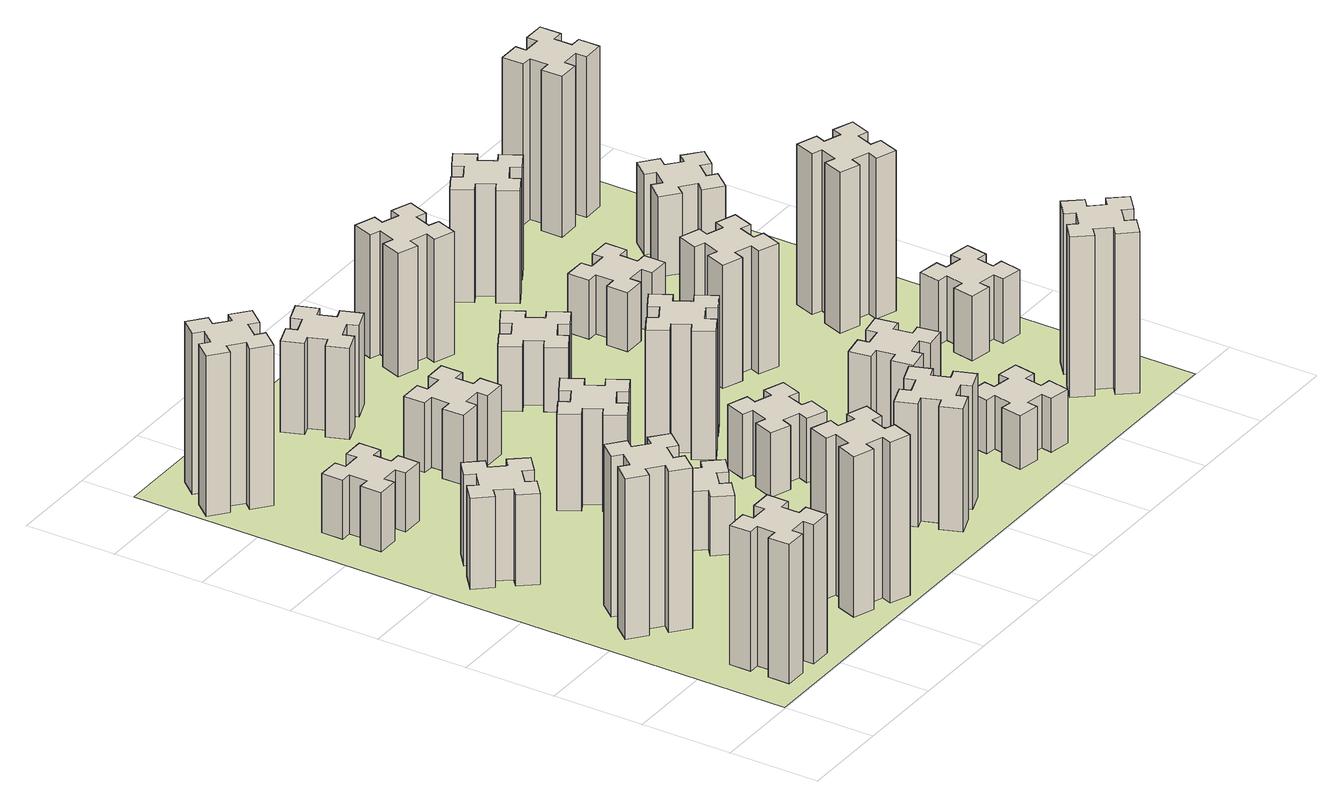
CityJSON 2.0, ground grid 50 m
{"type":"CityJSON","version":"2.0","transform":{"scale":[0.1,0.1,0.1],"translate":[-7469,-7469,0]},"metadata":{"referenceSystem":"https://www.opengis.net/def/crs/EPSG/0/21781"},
"CityObjects":{
"building1":{"type":"Building","attributes":{"class":"1000","function":"1000","usage":"1000","yearOfConstruction":2016,"roofType":"1000","measuredHeight":78,"storeysAboveGround":30,"storeysBelowGround":0},"geometry":[{"type":"Solid","lod":"1","boundaries":[[[[0,1,2,3,4,5,6,7,8,9,10,11,12,13,14,15,16,17,18,19]],[[17,16,20,21]],[[16,15,22,20]],[[15,14,23,22]],[[14,13,24,23]],[[13,12,25,24]],[[12,11,26,25]],[[11,10,27,26]],[[10,9,28,27]],[[9,8,29,28]],[[8,7,30,29]],[[7,6,31,30]],[[6,5,32,31]],[[5,4,33,32]],[[4,3,34,33]],[[3,2,35,34]],[[2,1,36,35]],[[1,0,37,36]],[[0,19,38,37]],[[19,18,39,38]],[[18,17,21,39]],[[24,25,26,27,28,29,30,31,32,33,34,35,36,37,38,39,21,20,22,23]]]]}]},
"building2":{"type":"Building","attributes":{"class":"1000","function":"1000","usage":"1000","yearOfConstruction":2016,"roofType":"1000","measuredHeight":90,"storeysAboveGround":30,"storeysBelowGround":0},"geometry":[{"type":"Solid","lod":"1","boundaries":[[[[40,41,42,43,44,45,46,47,48,49,50,51,52,53,54,55,56,57,58,59]],[[57,56,60,61]],[[56,55,62,60]],[[55,54,63,62]],[[54,53,64,63]],[[53,52,65,64]],[[52,51,66,65]],[[51,50,67,66]],[[50,49,68,67]],[[49,48,69,68]],[[48,47,70,69]],[[47,46,71,70]],[[46,45,72,71]],[[45,44,73,72]],[[44,43,74,73]],[[43,42,75,74]],[[42,41,76,75]],[[41,40,77,76]],[[40,59,78,77]],[[59,58,79,78]],[[58,57,61,79]],[[64,65,66,67,68,69,70,71,72,73,74,75,76,77,78,79,61,60,62,63]]]]}]},
"building3":{"type":"Building","attributes":{"class":"1000","function":"1000","usage":"1000","yearOfConstruction":2016,"roofType":"1000","measuredHeight":51,"storeysAboveGround":30,"storeysBelowGround":0},"geometry":[{"type":"Solid","lod":"1","boundaries":[[[[80,81,82,83,84,85,86,87,88,89,90,91,92,93,94,95,96,97,98,99]],[[97,96,100,101]],[[96,95,102,100]],[[95,94,103,102]],[[94,93,104,103]],[[93,92,105,104]],[[92,91,106,105]],[[91,90,107,106]],[[90,89,108,107]],[[89,88,109,108]],[[88,87,110,109]],[[87,86,111,110]],[[86,85,112,111]],[[85,84,113,112]],[[84,83,114,113]],[[83,82,115,114]],[[82,81,116,115]],[[81,80,117,116]],[[80,99,118,117]],[[99,98,119,118]],[[98,97,101,119]],[[104,105,106,107,108,109,110,111,112,113,114,115,116,117,118,119,101,100,102,103]]]]}]},
"building4":{"type":"Building","attributes":{"class":"1000","function":"1000","usage":"1000","yearOfConstruction":2016,"roofType":"1000","measuredHeight":33,"storeysAboveGround":30,"storeysBelowGround":0},"geometry":[{"type":"Solid","lod":"1","boundaries":[[[[120,121,122,123,124,125,126,127,128,129,130,131,132,133,134,135,136,137,138,139]],[[137,136,140,141]],[[136,135,142,140]],[[135,134,143,142]],[[134,133,144,143]],[[133,132,145,144]],[[132,131,146,145]],[[131,130,147,146]],[[130,129,148,147]],[[129,128,149,148]],[[128,127,150,149]],[[127,126,151,150]],[[126,125,152,151]],[[125,124,153,152]],[[124,123,154,153]],[[123,122,155,154]],[[122,121,156,155]],[[121,120,157,156]],[[120,139,158,157]],[[139,138,159,158]],[[138,137,141,159]],[[144,145,146,147,148,149,150,151,152,153,154,155,156,157,158,159,141,140,142,143]]]]}]},
"building5":{"type":"Building","attributes":{"class":"1000","function":"1000","usage":"1000","yearOfConstruction":2016,"roofType":"1000","measuredHeight":90,"storeysAboveGround":30,"storeysBelowGround":0},"geometry":[{"type":"Solid","lod":"1","boundaries":[[[[160,161,162,163,164,165,166,167,168,169,170,171,172,173,174,175,176,177,178,179]],[[177,176,180,181]],[[176,175,182,180]],[[175,174,183,182]],[[174,173,184,183]],[[173,172,185,184]],[[172,171,186,185]],[[171,170,187,186]],[[170,169,188,187]],[[169,168,189,188]],[[168,167,190,189]],[[167,166,191,190]],[[166,165,192,191]],[[165,164,193,192]],[[164,163,194,193]],[[163,162,195,194]],[[162,161,196,195]],[[161,160,197,196]],[[160,179,198,197]],[[179,178,199,198]],[[178,177,181,199]],[[184,185,186,187,188,189,190,191,192,193,194,195,196,197,198,199,181,180,182,183]]]]}]},
"building6":{"type":"Building","attributes":{"class":"1000","function":"1000","usage":"1000","yearOfConstruction":2016,"roofType":"1000","measuredHeight":90,"storeysAboveGround":30,"storeysBelowGround":0},"geometry":[{"type":"Solid","lod":"1","boundaries":[[[[200,201,202,203,204,205,206,207,208,209,210,211,212,213,214,215,216,217,218,219]],[[217,216,220,221]],[[216,215,222,220]],[[215,214,223,222]],[[214,213,224,223]],[[213,212,225,224]],[[212,211,226,225]],[[211,210,227,226]],[[210,209,228,227]],[[209,208,229,228]],[[208,207,230,229]],[[207,206,231,230]],[[206,205,232,231]],[[205,204,233,232]],[[204,203,234,233]],[[203,202,235,234]],[[202,201,236,235]],[[201,200,237,236]],[[200,219,238,237]],[[219,218,239,238]],[[218,217,221,239]],[[224,225,226,227,228,229,230,231,232,233,234,235,236,237,238,239,221,220,222,223]]]]}]},
"building7":{"type":"Building","attributes":{"class":"1000","function":"1000","usage":"1000","yearOfConstruction":2016,"roofType":"1000","measuredHeight":33,"storeysAboveGround":30,"storeysBelowGround":0},"geometry":[{"type":"Solid","lod":"1","boundaries":[[[[240,241,242,243,244,245,246,247,248,249,250,251,252,253,254,255,256,257,258,259]],[[257,256,260,261]],[[256,255,262,260]],[[255,254,263,262]],[[254,253,264,263]],[[253,252,265,264]],[[252,251,266,265]],[[251,250,267,266]],[[250,249,268,267]],[[249,248,269,268]],[[248,247,270,269]],[[247,246,271,270]],[[246,245,272,271]],[[245,244,273,272]],[[244,243,274,273]],[[243,242,275,274]],[[242,241,276,275]],[[241,240,277,276]],[[240,259,278,277]],[[259,258,279,278]],[[258,257,261,279]],[[264,265,266,267,268,269,270,271,272,273,274,275,276,277,278,279,261,260,262,263]]]]}]},
"building8":{"type":"Building","attributes":{"class":"1000","function":"1000","usage":"1000","yearOfConstruction":2016,"roofType":"1000","measuredHeight":54,"storeysAboveGround":30,"storeysBelowGround":0},"geometry":[{"type":"Solid","lod":"1","boundaries":[[[[280,281,282,283,284,285,286,287,288,289,290,291,292,293,294,295,296,297,298,299]],[[297,296,300,301]],[[296,295,302,300]],[[295,294,303,302]],[[294,293,304,303]],[[293,292,305,304]],[[292,291,306,305]],[[291,290,307,306]],[[290,289,308,307]],[[289,288,309,308]],[[288,287,310,309]],[[287,286,311,310]],[[286,285,312,311]],[[285,284,313,312]],[[284,283,314,313]],[[283,282,315,314]],[[282,281,316,315]],[[281,280,317,316]],[[280,299,318,317]],[[299,298,319,318]],[[298,297,301,319]],[[304,305,306,307,308,309,310,311,312,313,314,315,316,317,318,319,301,300,302,303]]]]}]},
"building9":{"type":"Building","attributes":{"class":"1000","function":"1000","usage":"1000","yearOfConstruction":2016,"roofType":"1000","measuredHeight":39,"storeysAboveGround":30,"storeysBelowGround":0},"geometry":[{"type":"Solid","lod":"1","boundaries":[[[[320,321,322,323,324,325,326,327,328,329,330,331,332,333,334,335,336,337,338,339]],[[337,336,340,341]],[[336,335,342,340]],[[335,334,343,342]],[[334,333,344,343]],[[333,332,345,344]],[[332,331,346,345]],[[331,330,347,346]],[[330,329,348,347]],[[329,328,349,348]],[[328,327,350,349]],[[327,326,351,350]],[[326,325,352,351]],[[325,324,353,352]],[[324,323,354,353]],[[323,322,355,354]],[[322,321,356,355]],[[321,320,357,356]],[[320,339,358,357]],[[339,338,359,358]],[[338,337,341,359]],[[344,345,346,347,348,349,350,351,352,353,354,355,356,357,358,359,341,340,342,343]]]]}]},
"building10":{"type":"Building","attributes":{"class":"1000","function":"1000","usage":"1000","yearOfConstruction":2016,"roofType":"1000","measuredHeight":69,"storeysAboveGround":30,"storeysBelowGround":0},"geometry":[{"type":"Solid","lod":"1","boundaries":[[[[360,361,362,363,364,365,366,367,368,369,370,371,372,373,374,375,376,377,378,379]],[[377,376,380,381]],[[376,375,382,380]],[[375,374,383,382]],[[374,373,384,383]],[[373,372,385,384]],[[372,371,386,385]],[[371,370,387,386]],[[370,369,388,387]],[[369,368,389,388]],[[368,367,390,389]],[[367,366,391,390]],[[366,365,392,391]],[[365,364,393,392]],[[364,363,394,393]],[[363,362,395,394]],[[362,361,396,395]],[[361,360,397,396]],[[360,379,398,397]],[[379,378,399,398]],[[378,377,381,399]],[[384,385,386,387,388,389,390,391,392,393,394,395,396,397,398,399,381,380,382,383]]]]}]},
"building11":{"type":"Building","attributes":{"class":"1000","function":"1000","usage":"1000","yearOfConstruction":2016,"roofType":"1000","measuredHeight":51,"storeysAboveGround":30,"storeysBelowGround":0},"geometry":[{"type":"Solid","lod":"1","boundaries":[[[[400,401,402,403,404,405,406,407,408,409,410,411,412,413,414,415,416,417,418,419]],[[417,416,420,421]],[[416,415,422,420]],[[415,414,423,422]],[[414,413,424,423]],[[413,412,425,424]],[[412,411,426,425]],[[411,410,427,426]],[[410,409,428,427]],[[409,408,429,428]],[[408,407,430,429]],[[407,406,431,430]],[[406,405,432,431]],[[405,404,433,432]],[[404,403,434,433]],[[403,402,435,434]],[[402,401,436,435]],[[401,400,437,436]],[[400,419,438,437]],[[419,418,439,438]],[[418,417,421,439]],[[424,425,426,427,428,429,430,431,432,433,434,435,436,437,438,439,421,420,422,423]]]]}]},
"building12":{"type":"Building","attributes":{"class":"1000","function":"1000","usage":"1000","yearOfConstruction":2016,"roofType":"1000","measuredHeight":36,"storeysAboveGround":30,"storeysBelowGround":0},"geometry":[{"type":"Solid","lod":"1","boundaries":[[[[440,441,442,443,444,445,446,447,448,449,450,451,452,453,454,455,456,457,458,459]],[[457,456,460,461]],[[456,455,462,460]],[[455,454,463,462]],[[454,453,464,463]],[[453,452,465,464]],[[452,451,466,465]],[[451,450,467,466]],[[450,449,468,467]],[[449,448,469,468]],[[448,447,470,469]],[[447,446,471,470]],[[446,445,472,471]],[[445,444,473,472]],[[444,443,474,473]],[[443,442,475,474]],[[442,441,476,475]],[[441,440,477,476]],[[440,459,478,477]],[[459,458,479,478]],[[458,457,461,479]],[[464,465,466,467,468,469,470,471,472,473,474,475,476,477,478,479,461,460,462,463]]]]}]},
"building13":{"type":"Building","attributes":{"class":"1000","function":"1000","usage":"1000","yearOfConstruction":2016,"roofType":"1000","measuredHeight":72,"storeysAboveGround":30,"storeysBelowGround":0},"geometry":[{"type":"Solid","lod":"1","boundaries":[[[[480,481,482,483,484,485,486,487,488,489,490,491,492,493,494,495,496,497,498,499]],[[497,496,500,501]],[[496,495,502,500]],[[495,494,503,502]],[[494,493,504,503]],[[493,492,505,504]],[[492,491,506,505]],[[491,490,507,506]],[[490,489,508,507]],[[489,488,509,508]],[[488,487,510,509]],[[487,486,511,510]],[[486,485,512,511]],[[485,484,513,512]],[[484,483,514,513]],[[483,482,515,514]],[[482,481,516,515]],[[481,480,517,516]],[[480,499,518,517]],[[499,498,519,518]],[[498,497,501,519]],[[504,505,506,507,508,509,510,511,512,513,514,515,516,517,518,519,501,500,502,503]]]]}]},
"building14":{"type":"Building","attributes":{"class":"1000","function":"1000","usage":"1000","yearOfConstruction":2016,"roofType":"1000","measuredHeight":36,"storeysAboveGround":30,"storeysBelowGround":0},"geometry":[{"type":"Solid","lod":"1","boundaries":[[[[520,521,522,523,524,525,526,527,528,529,530,531,532,533,534,535,536,537,538,539]],[[537,536,540,541]],[[536,535,542,540]],[[535,534,543,542]],[[534,533,544,543]],[[533,532,545,544]],[[532,531,546,545]],[[531,530,547,546]],[[530,529,548,547]],[[529,528,549,548]],[[528,527,550,549]],[[527,526,551,550]],[[526,525,552,551]],[[525,524,553,552]],[[524,523,554,553]],[[523,522,555,554]],[[522,521,556,555]],[[521,520,557,556]],[[520,539,558,557]],[[539,538,559,558]],[[538,537,541,559]],[[544,545,546,547,548,549,550,551,552,553,554,555,556,557,558,559,541,540,542,543]]]]}]},
"building15":{"type":"Building","attributes":{"class":"1000","function":"1000","usage":"1000","yearOfConstruction":2016,"roofType":"1000","measuredHeight":30,"storeysAboveGround":30,"storeysBelowGround":0},"geometry":[{"type":"Solid","lod":"1","boundaries":[[[[560,561,562,563,564,565,566,567,568,569,570,571,572,573,574,575,576,577,578,579]],[[577,576,580,581]],[[576,575,582,580]],[[575,574,583,582]],[[574,573,584,583]],[[573,572,585,584]],[[572,571,586,585]],[[571,570,587,586]],[[570,569,588,587]],[[569,568,589,588]],[[568,567,590,589]],[[567,566,591,590]],[[566,565,592,591]],[[565,564,593,592]],[[564,563,594,593]],[[563,562,595,594]],[[562,561,596,595]],[[561,560,597,596]],[[560,579,598,597]],[[579,578,599,598]],[[578,577,581,599]],[[584,585,586,587,588,589,590,591,592,593,594,595,596,597,598,599,581,580,582,583]]]]}]},
"building16":{"type":"Building","attributes":{"class":"1000","function":"1000","usage":"1000","yearOfConstruction":2016,"roofType":"1000","measuredHeight":69,"storeysAboveGround":30,"storeysBelowGround":0},"geometry":[{"type":"Solid","lod":"1","boundaries":[[[[600,601,602,603,604,605,606,607,608,609,610,611,612,613,614,615,616,617,618,619]],[[617,616,620,621]],[[616,615,622,620]],[[615,614,623,622]],[[614,613,624,623]],[[613,612,625,624]],[[612,611,626,625]],[[611,610,627,626]],[[610,609,628,627]],[[609,608,629,628]],[[608,607,630,629]],[[607,606,631,630]],[[606,605,632,631]],[[605,604,633,632]],[[604,603,634,633]],[[603,602,635,634]],[[602,601,636,635]],[[601,600,637,636]],[[600,619,638,637]],[[619,618,639,638]],[[618,617,621,639]],[[624,625,626,627,628,629,630,631,632,633,634,635,636,637,638,639,621,620,622,623]]]]}]},
"building17":{"type":"Building","attributes":{"class":"1000","function":"1000","usage":"1000","yearOfConstruction":2016,"roofType":"1000","measuredHeight":42,"storeysAboveGround":30,"storeysBelowGround":0},"geometry":[{"type":"Solid","lod":"1","boundaries":[[[[640,641,642,643,644,645,646,647,648,649,650,651,652,653,654,655,656,657,658,659]],[[657,656,660,661]],[[656,655,662,660]],[[655,654,663,662]],[[654,653,664,663]],[[653,652,665,664]],[[652,651,666,665]],[[651,650,667,666]],[[650,649,668,667]],[[649,648,669,668]],[[648,647,670,669]],[[647,646,671,670]],[[646,645,672,671]],[[645,644,673,672]],[[644,643,674,673]],[[643,642,675,674]],[[642,641,676,675]],[[641,640,677,676]],[[640,659,678,677]],[[659,658,679,678]],[[658,657,661,679]],[[664,665,666,667,668,669,670,671,672,673,674,675,676,677,678,679,661,660,662,663]]]]}]},
"building18":{"type":"Building","attributes":{"class":"1000","function":"1000","usage":"1000","yearOfConstruction":2016,"roofType":"1000","measuredHeight":69,"storeysAboveGround":30,"storeysBelowGround":0},"geometry":[{"type":"Solid","lod":"1","boundaries":[[[[680,681,682,683,684,685,686,687,688,689,690,691,692,693,694,695,696,697,698,699]],[[697,696,700,701]],[[696,695,702,700]],[[695,694,703,702]],[[694,693,704,703]],[[693,692,705,704]],[[692,691,706,705]],[[691,690,707,706]],[[690,689,708,707]],[[689,688,709,708]],[[688,687,710,709]],[[687,686,711,710]],[[686,685,712,711]],[[685,684,713,712]],[[684,683,714,713]],[[683,682,715,714]],[[682,681,716,715]],[[681,680,717,716]],[[680,699,718,717]],[[699,698,719,718]],[[698,697,701,719]],[[704,705,706,707,708,709,710,711,712,713,714,715,716,717,718,719,701,700,702,703]]]]}]},
"building19":{"type":"Building","attributes":{"class":"1000","function":"1000","usage":"1000","yearOfConstruction":2016,"roofType":"1000","measuredHeight":33,"storeysAboveGround":30,"storeysBelowGround":0},"geometry":[{"type":"Solid","lod":"1","boundaries":[[[[720,721,722,723,724,725,726,727,728,729,730,731,732,733,734,735,736,737,738,739]],[[737,736,740,741]],[[736,735,742,740]],[[735,734,743,742]],[[734,733,744,743]],[[733,732,745,744]],[[732,731,746,745]],[[731,730,747,746]],[[730,729,748,747]],[[729,728,749,748]],[[728,727,750,749]],[[727,726,751,750]],[[726,725,752,751]],[[725,724,753,752]],[[724,723,754,753]],[[723,722,755,754]],[[722,721,756,755]],[[721,720,757,756]],[[720,739,758,757]],[[739,738,759,758]],[[738,737,741,759]],[[744,745,746,747,748,749,750,751,752,753,754,755,756,757,758,759,741,740,742,743]]]]}]},
"building20":{"type":"Building","attributes":{"class":"1000","function":"1000","usage":"1000","yearOfConstruction":2016,"roofType":"1000","measuredHeight":90,"storeysAboveGround":30,"storeysBelowGround":0},"geometry":[{"type":"Solid","lod":"1","boundaries":[[[[760,761,762,763,764,765,766,767,768,769,770,771,772,773,774,775,776,777,778,779]],[[777,776,780,781]],[[776,775,782,780]],[[775,774,783,782]],[[774,773,784,783]],[[773,772,785,784]],[[772,771,786,785]],[[771,770,787,786]],[[770,769,788,787]],[[769,768,789,788]],[[768,767,790,789]],[[767,766,791,790]],[[766,765,792,791]],[[765,764,793,792]],[[764,763,794,793]],[[763,762,795,794]],[[762,761,796,795]],[[761,760,797,796]],[[760,779,798,797]],[[779,778,799,798]],[[778,777,781,799]],[[784,785,786,787,788,789,790,791,792,793,794,795,796,797,798,799,781,780,782,783]]]]}]},
"building21":{"type":"Building","attributes":{"class":"1000","function":"1000","usage":"1000","yearOfConstruction":2016,"roofType":"1000","measuredHeight":63,"storeysAboveGround":30,"storeysBelowGround":0},"geometry":[{"type":"Solid","lod":"1","boundaries":[[[[800,801,802,803,804,805,806,807,808,809,810,811,812,813,814,815,816,817,818,819]],[[817,816,820,821]],[[816,815,822,820]],[[815,814,823,822]],[[814,813,824,823]],[[813,812,825,824]],[[812,811,826,825]],[[811,810,827,826]],[[810,809,828,827]],[[809,808,829,828]],[[808,807,830,829]],[[807,806,831,830]],[[806,805,832,831]],[[805,804,833,832]],[[804,803,834,833]],[[803,802,835,834]],[[802,801,836,835]],[[801,800,837,836]],[[800,819,838,837]],[[819,818,839,838]],[[818,817,821,839]],[[824,825,826,827,828,829,830,831,832,833,834,835,836,837,838,839,821,820,822,823]]]]}]},
"building22":{"type":"Building","attributes":{"class":"1000","function":"1000","usage":"1000","yearOfConstruction":2016,"roofType":"1000","measuredHeight":36,"storeysAboveGround":30,"storeysBelowGround":0},"geometry":[{"type":"Solid","lod":"1","boundaries":[[[[840,841,842,843,844,845,846,847,848,849,850,851,852,853,854,855,856,857,858,859]],[[857,856,860,861]],[[856,855,862,860]],[[855,854,863,862]],[[854,853,864,863]],[[853,852,865,864]],[[852,851,866,865]],[[851,850,867,866]],[[850,849,868,867]],[[849,848,869,868]],[[848,847,870,869]],[[847,846,871,870]],[[846,845,872,871]],[[845,844,873,872]],[[844,843,874,873]],[[843,842,875,874]],[[842,841,876,875]],[[841,840,877,876]],[[840,859,878,877]],[[859,858,879,878]],[[858,857,861,879]],[[864,865,866,867,868,869,870,871,872,873,874,875,876,877,878,879,861,860,862,863]]]]}]},
"building23":{"type":"Building","attributes":{"class":"1000","function":"1000","usage":"1000","yearOfConstruction":2016,"roofType":"1000","measuredHeight":90,"storeysAboveGround":30,"storeysBelowGround":0},"geometry":[{"type":"Solid","lod":"1","boundaries":[[[[880,881,882,883,884,885,886,887,888,889,890,891,892,893,894,895,896,897,898,899]],[[897,896,900,901]],[[896,895,902,900]],[[895,894,903,902]],[[894,893,904,903]],[[893,892,905,904]],[[892,891,906,905]],[[891,890,907,906]],[[890,889,908,907]],[[889,888,909,908]],[[888,887,910,909]],[[887,886,911,910]],[[886,885,912,911]],[[885,884,913,912]],[[884,883,914,913]],[[883,882,915,914]],[[882,881,916,915]],[[881,880,917,916]],[[880,899,918,917]],[[899,898,919,918]],[[898,897,901,919]],[[904,905,906,907,908,909,910,911,912,913,914,915,916,917,918,919,901,900,902,903]]]]}]},
"building24":{"type":"Building","attributes":{"class":"1000","function":"1000","usage":"1000","yearOfConstruction":2016,"roofType":"1000","measuredHeight":45,"storeysAboveGround":30,"storeysBelowGround":0},"geometry":[{"type":"Solid","lod":"1","boundaries":[[[[920,921,922,923,924,925,926,927,928,929,930,931,932,933,934,935,936,937,938,939]],[[937,936,940,941]],[[936,935,942,940]],[[935,934,943,942]],[[934,933,944,943]],[[933,932,945,944]],[[932,931,946,945]],[[931,930,947,946]],[[930,929,948,947]],[[929,928,949,948]],[[928,927,950,949]],[[927,926,951,950]],[[926,925,952,951]],[[925,924,953,952]],[[924,923,954,953]],[[923,922,955,954]],[[922,921,956,955]],[[921,920,957,956]],[[920,939,958,957]],[[939,938,959,958]],[[938,937,941,959]],[[944,945,946,947,948,949,950,951,952,953,954,955,956,957,958,959,941,940,942,943]]]]}]},
"building25":{"type":"Building","attributes":{"class":"1000","function":"1000","usage":"1000","yearOfConstruction":2016,"roofType":"1000","measuredHeight":90,"storeysAboveGround":30,"storeysBelowGround":0},"geometry":[{"type":"Solid","lod":"1","boundaries":[[[[960,961,962,963,964,965,966,967,968,969,970,971,972,973,974,975,976,977,978,979]],[[977,976,980,981]],[[976,975,982,980]],[[975,974,983,982]],[[974,973,984,983]],[[973,972,985,984]],[[972,971,986,985]],[[971,970,987,986]],[[970,969,988,987]],[[969,968,989,988]],[[968,967,990,989]],[[967,966,991,990]],[[966,965,992,991]],[[965,964,993,992]],[[964,963,994,993]],[[963,962,995,994]],[[962,961,996,995]],[[961,960,997,996]],[[960,979,998,997]],[[979,978,999,998]],[[978,977,981,999]],[[984,985,986,987,988,989,990,991,992,993,994,995,996,997,998,999,981,980,982,983]]]]}]},
"landuse1":{"type":"LandUse","attributes":{"name":"plot1","function":"1010"},"geometry":[{"type":"MultiSurface","lod":"1","boundaries":[[[1000,1001,1002,1003]]]}]}
},
"vertices":[
[265,325,0],[265,225,0],[205,225,0],[205,105,0],[325,105,0],[325,165,0],[425,165,0],[425,105,0],[545,105,0],[545,225,0],[485,225,0],[485,325,0],[545,325,0],[545,445,0],[425,445,0],[425,385,0],[325,385,0],[325,445,0],[205,445,0],[205,325,0],[325,385,780],[325,445,780],[425,385,780],[425,445,780],[545,445,780],[545,325,780],[485,325,780],[485,225,780],[545,225,780],[545,105,780],[425,105,780],[425,165,780],[325,165,780],[325,105,780],[205,105,780],[205,225,780],[265,225,780],[265,325,780],[205,325,780],[205,445,780],
[484,1067,0],[408,1132,0],[446,1178,0],[354,1255,0],[277,1163,0],[323,1124,0],[259,1048,0],[213,1086,0],[136,994,0],[228,917,0],[266,963,0],[343,899,0],[304,853,0],[396,776,0],[473,868,0],[427,906,0],[492,983,0],[538,944,0],[615,1036,0],[523,1113,0],[492,983,900],[538,944,900],[427,906,900],[473,868,900],[396,776,900],[304,853,900],[343,899,900],[266,963,900],[228,917,900],[136,994,900],[213,1086,900],[259,1048,900],[323,1124,900],[277,1163,900],[354,1255,900],[446,1178,900],[408,1132,900],[484,1067,900],[523,1113,900],[615,1036,900],
[492,1888,0],[427,1964,0],[473,2003,0],[396,2095,0],[304,2018,0],[343,1972,0],[266,1907,0],[228,1953,0],[136,1876,0],[213,1784,0],[259,1823,0],[323,1746,0],[277,1708,0],[354,1616,0],[446,1693,0],[408,1739,0],[484,1803,0],[523,1757,0],[615,1834,0],[538,1926,0],[484,1803,510],[523,1757,510],[408,1739,510],[446,1693,510],[354,1616,510],[277,1708,510],[323,1746,510],[259,1823,510],[213,1784,510],[136,1876,510],[228,1953,510],[266,1907,510],[343,1972,510],[304,2018,510],[396,2095,510],[473,2003,510],[427,1964,510],[492,1888,510],[538,1926,510],[615,1834,510],
[485,2545,0],[485,2645,0],[545,2645,0],[545,2765,0],[425,2765,0],[425,2705,0],[325,2705,0],[325,2765,0],[205,2765,0],[205,2645,0],[265,2645,0],[265,2545,0],[205,2545,0],[205,2425,0],[325,2425,0],[325,2485,0],[425,2485,0],[425,2425,0],[545,2425,0],[545,2545,0],[425,2485,330],[425,2425,330],[325,2485,330],[325,2425,330],[205,2425,330],[205,2545,330],[265,2545,330],[265,2645,330],[205,2645,330],[205,2765,330],[325,2765,330],[325,2705,330],[425,2705,330],[425,2765,330],[545,2765,330],[545,2645,330],[485,2645,330],[485,2545,330],[545,2545,330],[545,2425,330],
[1029,360,0],[995,266,0],[939,287,0],[897,174,0],[1010,133,0],[1031,189,0],[1125,155,0],[1104,99,0],[1217,57,0],[1258,170,0],[1202,191,0],[1236,285,0],[1292,264,0],[1333,377,0],[1220,418,0],[1200,362,0],[1106,396,0],[1127,452,0],[1014,493,0],[973,380,0],[1106,396,900],[1127,452,900],[1200,362,900],[1220,418,900],[1333,377,900],[1292,264,900],[1236,285,900],[1202,191,900],[1258,170,900],[1217,57,900],[1104,99,900],[1125,155,900],[1031,189,900],[1010,133,900],[897,174,900],[939,287,900],[995,266,900],[1029,360,900],[973,380,900],[1014,493,900],
[384,3387,0],[308,3452,0],[346,3498,0],[254,3575,0],[177,3483,0],[223,3444,0],[159,3368,0],[113,3406,0],[36,3314,0],[128,3237,0],[166,3283,0],[243,3219,0],[204,3173,0],[296,3096,0],[373,3188,0],[327,3226,0],[392,3303,0],[438,3264,0],[515,3356,0],[423,3433,0],[392,3303,900],[438,3264,900],[327,3226,900],[373,3188,900],[296,3096,900],[204,3173,900],[243,3219,900],[166,3283,900],[128,3237,900],[36,3314,900],[113,3406,900],[159,3368,900],[223,3444,900],[177,3483,900],[254,3575,900],[346,3498,900],[308,3452,900],[384,3387,900],[423,3433,900],[515,3356,900],
[1083,1332,0],[1006,1267,0],[968,1313,0],[876,1236,0],[953,1144,0],[999,1183,0],[1063,1106,0],[1017,1068,0],[1094,976,0],[1186,1053,0],[1148,1099,0],[1224,1163,0],[1263,1117,0],[1355,1194,0],[1278,1286,0],[1232,1248,0],[1167,1324,0],[1213,1363,0],[1136,1455,0],[1044,1378,0],[1167,1324,330],[1213,1363,330],[1232,1248,330],[1278,1286,330],[1355,1194,330],[1263,1117,330],[1224,1163,330],[1148,1099,330],[1186,1053,330],[1094,976,330],[1017,1068,330],[1063,1106,330],[999,1183,330],[953,1144,330],[876,1236,330],[968,1313,330],[1006,1267,330],[1083,1332,330],[1044,1378,330],[1136,1455,330],
[1336,1867,0],[1286,1954,0],[1338,1984,0],[1278,2088,0],[1174,2028,0],[1204,1976,0],[1117,1926,0],[1087,1978,0],[983,1918,0],[1043,1814,0],[1095,1844,0],[1145,1757,0],[1093,1727,0],[1153,1623,0],[1257,1683,0],[1227,1735,0],[1314,1785,0],[1344,1733,0],[1448,1793,0],[1388,1897,0],[1314,1785,540],[1344,1733,540],[1227,1735,540],[1257,1683,540],[1153,1623,540],[1093,1727,540],[1145,1757,540],[1095,1844,540],[1043,1814,540],[983,1918,540],[1087,1978,540],[1117,1926,540],[1204,1976,540],[1174,2028,540],[1278,2088,540],[1338,1984,540],[1286,1954,540],[1336,1867,540],[1388,1897,540],[1448,1793,540],
[1225,2545,0],[1225,2645,0],[1285,2645,0],[1285,2765,0],[1165,2765,0],[1165,2705,0],[1065,2705,0],[1065,2765,0],[945,2765,0],[945,2645,0],[1005,2645,0],[1005,2545,0],[945,2545,0],[945,2425,0],[1065,2425,0],[1065,2485,0],[1165,2485,0],[1165,2425,0],[1285,2425,0],[1285,2545,0],[1165,2485,390],[1165,2425,390],[1065,2485,390],[1065,2425,390],[945,2425,390],[945,2545,390],[1005,2545,390],[1005,2645,390],[945,2645,390],[945,2765,390],[1065,2765,390],[1065,2705,390],[1165,2705,390],[1165,2765,390],[1285,2765,390],[1285,2645,390],[1225,2645,390],[1225,2545,390],[1285,2545,390],[1285,2425,390],
[1965,496,0],[1871,462,0],[1850,518,0],[1737,477,0],[1779,364,0],[1835,385,0],[1869,291,0],[1813,270,0],[1854,157,0],[1967,199,0],[1946,255,0],[2040,289,0],[2060,233,0],[2173,274,0],[2132,387,0],[2076,366,0],[2042,460,0],[2098,480,0],[2057,593,0],[1944,552,0],[2042,460,690],[2098,480,690],[2076,366,690],[2132,387,690],[2173,274,690],[2060,233,690],[2040,289,690],[1946,255,690],[1967,199,690],[1854,157,690],[1813,270,690],[1869,291,690],[1835,385,690],[1779,364,690],[1737,477,690],[1850,518,690],[1871,462,690],[1965,496,690],[1944,552,690],[2057,593,690],
[1125,3456,0],[1031,3422,0],[1010,3478,0],[897,3437,0],[939,3324,0],[995,3345,0],[1029,3251,0],[973,3230,0],[1014,3117,0],[1127,3159,0],[1106,3215,0],[1200,3249,0],[1220,3193,0],[1333,3234,0],[1292,3347,0],[1236,3326,0],[1202,3420,0],[1258,3440,0],[1217,3553,0],[1104,3512,0],[1202,3420,510],[1258,3440,510],[1236,3326,510],[1292,3347,510],[1333,3234,510],[1220,3193,510],[1200,3249,510],[1106,3215,510],[1127,3159,510],[1014,3117,510],[973,3230,510],[1029,3251,510],[995,3345,510],[939,3324,510],[897,3437,510],[1010,3478,510],[1031,3422,510],[1125,3456,510],[1104,3512,510],[1217,3553,510],
[1771,1129,0],[1865,1095,0],[1844,1039,0],[1957,997,0],[1998,1110,0],[1942,1131,0],[1976,1225,0],[2032,1204,0],[2073,1317,0],[1960,1358,0],[1940,1302,0],[1846,1336,0],[1867,1392,0],[1754,1433,0],[1713,1320,0],[1769,1300,0],[1735,1206,0],[1679,1227,0],[1637,1114,0],[1750,1073,0],[1735,1206,360],[1679,1227,360],[1769,1300,360],[1713,1320,360],[1754,1433,360],[1867,1392,360],[1846,1336,360],[1940,1302,360],[1960,1358,360],[2073,1317,360],[2032,1204,360],[1976,1225,360],[1942,1131,360],[1998,1110,360],[1957,997,360],[1844,1039,360],[1865,1095,360],[1771,1129,360],[1750,1073,360],[1637,1114,360],
[1976,1767,0],[1926,1854,0],[1978,1884,0],[1918,1988,0],[1814,1928,0],[1844,1876,0],[1757,1826,0],[1727,1878,0],[1623,1818,0],[1683,1714,0],[1735,1744,0],[1785,1657,0],[1733,1627,0],[1793,1523,0],[1897,1583,0],[1867,1635,0],[1954,1685,0],[1984,1633,0],[2088,1693,0],[2028,1797,0],[1954,1685,720],[1984,1633,720],[1867,1635,720],[1897,1583,720],[1793,1523,720],[1733,1627,720],[1785,1657,720],[1735,1744,720],[1683,1714,720],[1623,1818,720],[1727,1878,720],[1757,1826,720],[1844,1876,720],[1814,1928,720],[1918,1988,720],[1978,1884,720],[1926,1854,720],[1976,1767,720],[2028,1797,720],[2088,1693,720],
[1976,2607,0],[1926,2694,0],[1978,2724,0],[1918,2828,0],[1814,2768,0],[1844,2716,0],[1757,2666,0],[1727,2718,0],[1623,2658,0],[1683,2554,0],[1735,2584,0],[1785,2497,0],[1733,2467,0],[1793,2363,0],[1897,2423,0],[1867,2475,0],[1954,2525,0],[1984,2473,0],[2088,2533,0],[2028,2637,0],[1954,2525,360],[1984,2473,360],[1867,2475,360],[1897,2423,360],[1793,2363,360],[1733,2467,360],[1785,2497,360],[1735,2584,360],[1683,2554,360],[1623,2658,360],[1727,2718,360],[1757,2666,360],[1844,2716,360],[1814,2768,360],[1918,2828,360],[1978,2724,360],[1926,2694,360],[1976,2607,360],[2028,2637,360],[2088,2533,360],
[2596,444,0],[2578,345,0],[2519,356,0],[2498,237,0],[2617,217,0],[2627,276,0],[2725,258,0],[2715,199,0],[2833,178,0],[2854,297,0],[2795,307,0],[2812,405,0],[2871,395,0],[2892,513,0],[2774,534,0],[2764,475,0],[2665,492,0],[2676,551,0],[2557,572,0],[2537,454,0],[2665,492,300],[2676,551,300],[2764,475,300],[2774,534,300],[2892,513,300],[2871,395,300],[2812,405,300],[2795,307,300],[2854,297,300],[2833,178,300],[2715,199,300],[2725,258,300],[2627,276,300],[2617,217,300],[2498,237,300],[2519,356,300],[2578,345,300],[2596,444,300],[2537,454,300],[2557,572,300],
[1769,3420,0],[1735,3326,0],[1679,3347,0],[1637,3234,0],[1750,3193,0],[1771,3249,0],[1865,3215,0],[1844,3159,0],[1957,3117,0],[1998,3230,0],[1942,3251,0],[1976,3345,0],[2032,3324,0],[2073,3437,0],[1960,3478,0],[1940,3422,0],[1846,3456,0],[1867,3512,0],[1754,3553,0],[1713,3440,0],[1846,3456,690],[1867,3512,690],[1940,3422,690],[1960,3478,690],[2073,3437,690],[2032,3324,690],[1976,3345,690],[1942,3251,690],[1998,3230,690],[1957,3117,690],[1844,3159,690],[1865,3215,690],[1771,3249,690],[1750,3193,690],[1637,3234,690],[1679,3347,690],[1735,3326,690],[1769,3420,690],[1713,3440,690],[1754,3553,690],
[2625,1132,0],[2527,1115,0],[2517,1174,0],[2398,1153,0],[2419,1035,0],[2478,1045,0],[2496,947,0],[2437,937,0],[2457,818,0],[2576,839,0],[2565,898,0],[2664,916,0],[2674,857,0],[2792,877,0],[2771,996,0],[2712,985,0],[2695,1084,0],[2754,1094,0],[2733,1212,0],[2615,1191,0],[2695,1084,420],[2754,1094,420],[2712,985,420],[2771,996,420],[2792,877,420],[2674,857,420],[2664,916,420],[2565,898,420],[2576,839,420],[2457,818,420],[2437,937,420],[2496,947,420],[2478,1045,420],[2419,1035,420],[2398,1153,420],[2517,1174,420],[2527,1115,420],[2625,1132,420],[2615,1191,420],[2733,1212,420],
[2682,1871,0],[2716,1965,0],[2772,1944,0],[2813,2057,0],[2700,2098,0],[2680,2042,0],[2586,2076,0],[2607,2132,0],[2494,2173,0],[2453,2060,0],[2509,2040,0],[2475,1946,0],[2419,1967,0],[2377,1854,0],[2490,1813,0],[2511,1869,0],[2605,1835,0],[2584,1779,0],[2697,1737,0],[2738,1850,0],[2605,1835,690],[2584,1779,690],[2511,1869,690],[2490,1813,690],[2377,1854,690],[2419,1967,690],[2475,1946,690],[2509,2040,690],[2453,2060,690],[2494,2173,690],[2607,2132,690],[2586,2076,690],[2680,2042,690],[2700,2098,690],[2813,2057,690],[2772,1944,690],[2716,1965,690],[2682,1871,690],[2738,1850,690],[2697,1737,690],
[2545,2485,0],[2645,2485,0],[2645,2425,0],[2765,2425,0],[2765,2545,0],[2705,2545,0],[2705,2645,0],[2765,2645,0],[2765,2765,0],[2645,2765,0],[2645,2705,0],[2545,2705,0],[2545,2765,0],[2425,2765,0],[2425,2645,0],[2485,2645,0],[2485,2545,0],[2425,2545,0],[2425,2425,0],[2545,2425,0],[2485,2545,330],[2425,2545,330],[2485,2645,330],[2425,2645,330],[2425,2765,330],[2545,2765,330],[2545,2705,330],[2645,2705,330],[2645,2765,330],[2765,2765,330],[2765,2645,330],[2705,2645,330],[2705,2545,330],[2765,2545,330],[2765,2425,330],[2645,2425,330],[2645,2485,330],[2545,2485,330],[2545,2425,330],[2425,2425,330],
[3468,259,0],[3544,323,0],[3583,277,0],[3675,354,0],[3598,446,0],[3552,408,0],[3487,484,0],[3533,523,0],[3456,615,0],[3364,538,0],[3403,492,0],[3326,427,0],[3288,473,0],[3196,396,0],[3273,304,0],[3319,343,0],[3383,266,0],[3337,228,0],[3414,136,0],[3506,213,0],[3383,266,900],[3337,228,900],[3319,343,900],[3273,304,900],[3196,396,900],[3288,473,900],[3326,427,900],[3403,492,900],[3364,538,900],[3456,615,900],[3533,523,900],[3487,484,900],[3552,408,900],[3598,446,900],[3675,354,900],[3583,277,900],[3544,323,900],[3468,259,900],[3506,213,900],[3414,136,900],
[2716,3347,0],[2666,3434,0],[2718,3464,0],[2658,3568,0],[2554,3508,0],[2584,3456,0],[2497,3406,0],[2467,3458,0],[2363,3398,0],[2423,3294,0],[2475,3324,0],[2525,3237,0],[2473,3207,0],[2533,3103,0],[2637,3163,0],[2607,3215,0],[2694,3265,0],[2724,3213,0],[2828,3273,0],[2768,3377,0],[2694,3265,630],[2724,3213,630],[2607,3215,630],[2637,3163,630],[2533,3103,630],[2473,3207,630],[2525,3237,630],[2475,3324,630],[2423,3294,630],[2363,3398,630],[2467,3458,630],[2497,3406,630],[2584,3456,630],[2554,3508,630],[2658,3568,630],[2718,3464,630],[2666,3434,630],[2716,3347,630],[2768,3377,630],[2828,3273,630],
[3367,1016,0],[3465,998,0],[3455,939,0],[3573,918,0],[3594,1037,0],[3535,1047,0],[3552,1145,0],[3611,1135,0],[3632,1253,0],[3514,1274,0],[3504,1215,0],[3405,1232,0],[3416,1291,0],[3297,1312,0],[3277,1194,0],[3336,1184,0],[3318,1085,0],[3259,1096,0],[3238,977,0],[3357,957,0],[3318,1085,360],[3259,1096,360],[3336,1184,360],[3277,1194,360],[3297,1312,360],[3416,1291,360],[3405,1232,360],[3504,1215,360],[3514,1274,360],[3632,1253,360],[3611,1135,360],[3552,1145,360],[3535,1047,360],[3594,1037,360],[3573,918,360],[3455,939,360],[3465,998,360],[3367,1016,360],[3357,957,360],[3238,977,360],
[3420,1842,0],[3326,1876,0],[3347,1932,0],[3234,1973,0],[3193,1860,0],[3249,1840,0],[3215,1746,0],[3159,1767,0],[3117,1654,0],[3230,1613,0],[3251,1669,0],[3345,1635,0],[3324,1579,0],[3437,1537,0],[3478,1650,0],[3422,1671,0],[3456,1765,0],[3512,1744,0],[3553,1857,0],[3440,1898,0],[3456,1765,900],[3512,1744,900],[3422,1671,900],[3478,1650,900],[3437,1537,900],[3324,1579,900],[3345,1635,900],[3251,1669,900],[3230,1613,900],[3117,1654,900],[3159,1767,900],[3215,1746,900],[3249,1840,900],[3193,1860,900],[3234,1973,900],[3347,1932,900],[3326,1876,900],[3420,1842,900],[3440,1898,900],[3553,1857,900],
[3444,2747,0],[3368,2812,0],[3406,2858,0],[3314,2935,0],[3237,2843,0],[3283,2804,0],[3219,2728,0],[3173,2766,0],[3096,2674,0],[3188,2597,0],[3226,2643,0],[3303,2579,0],[3264,2533,0],[3356,2456,0],[3433,2548,0],[3387,2586,0],[3452,2663,0],[3498,2624,0],[3575,2716,0],[3483,2793,0],[3452,2663,450],[3498,2624,450],[3387,2586,450],[3433,2548,450],[3356,2456,450],[3264,2533,450],[3303,2579,450],[3226,2643,450],[3188,2597,450],[3096,2674,450],[3173,2766,450],[3219,2728,450],[3283,2804,450],[3237,2843,450],[3314,2935,450],[3406,2858,450],[3368,2812,450],[3444,2747,450],[3483,2793,450],[3575,2716,450],
[3285,3325,0],[3385,3325,0],[3385,3265,0],[3505,3265,0],[3505,3385,0],[3445,3385,0],[3445,3485,0],[3505,3485,0],[3505,3605,0],[3385,3605,0],[3385,3545,0],[3285,3545,0],[3285,3605,0],[3165,3605,0],[3165,3485,0],[3225,3485,0],[3225,3385,0],[3165,3385,0],[3165,3265,0],[3285,3265,0],[3225,3385,900],[3165,3385,900],[3225,3485,900],[3165,3485,900],[3165,3605,900],[3285,3605,900],[3285,3545,900],[3385,3545,900],[3385,3605,900],[3505,3605,900],[3505,3485,900],[3445,3485,900],[3445,3385,900],[3505,3385,900],[3505,3265,900],[3385,3265,900],[3385,3325,900],[3285,3325,900],[3285,3265,900],[3165,3265,900],
[5,3705,0],[3705,3705,0],[3705,5,0],[5,5,0]
]}
